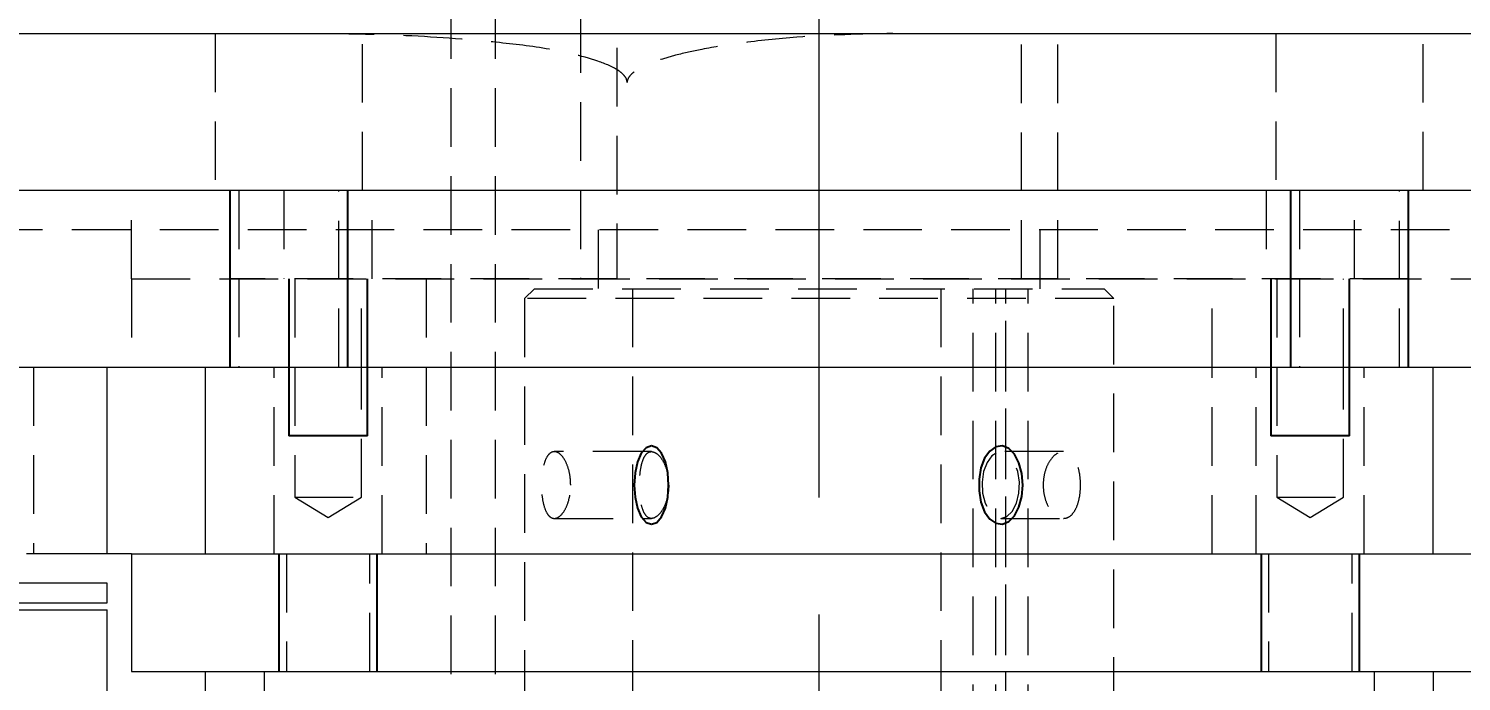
# Model space of a CAD drawing. Header units: millimetres. Extents: x 0 to 3953, y 1 to 2793.
# Drawn here: x 1001.7 to 1147.5, y 1613.6 to 1680.1 of the extents above; entities that cross this region are included whole.
import ezdxf

# ---------------------------------------------------------------- set-up
doc = ezdxf.new("R2010")
doc.units = ezdxf.units.MM
doc.header["$LTSCALE"] = 4.7
doc.linetypes.add('CENTERX2', pattern=[20.32, 12.7, -2.54, 2.54, -2.54])
doc.linetypes.add('HIDDEN', pattern=[1.905, 1.27, -0.635])
doc.layers.add('D', color=1, linetype='Continuous')
doc.layers.add('SLD-0', color=7, linetype='Continuous', lineweight=15)
doc.styles.add('SLDTEXTSTYLE1', font='TXT', dxfattribs={"width": 0.75})
doc.dimstyles.new('SLDDIMSTYLE0', dxfattribs={"dimtxt": 22.38375, "dimasz": 11.75, "dimexe": 0, "dimexo": 0.0625, "dimgap": 5.595937, "dimtad": 1, "dimrnd": 1e-09, "dimzin": 12, "dimdsep": 46, "dimtxsty": 'SLDTEXTSTYLE1', "dimsah": 1, "dimcen": 0.09, "dimadec": 0, "dimazin": 3, "dimtfac": 1, "dimtofl": 0, "dimtmove": 0, "dimatfit": 3, "dimfxl": 0, "dimfrac": 2, "dimtolj": 1, "dimtzin": 12, "dimarcsym": 0})

# ---------------------------------------------------------------- blocks, each defined once
blk = doc.blocks.new('_D_18')
at = {"layer": 'D'}
for p, q in [((1227.49, 2508.59), (533.59, 2508.59)), ((538.24, 2508.59), (538.24, 381.59)), ((727.49, 381.59), (533.59, 381.59))]:
    blk.add_line(p, q, dxfattribs=at)
for points in [[(538.24, 2508.59), (535.89, 2496.84), (540.59, 2496.84)], [(538.24, 381.59), (540.59, 393.34), (535.89, 393.34)]]:
    blk.add_solid(points, dxfattribs=at)
at = {"layer": 'D', "insert": (509.39, 1412.01), "char_height": 22.384, "attachment_point": 1, "rotation": 90, "style": 'SLDTEXTSTYLE1'}
blk.add_mtext('2127', dxfattribs=at)

msp = doc.modelspace()

# ---------------------------------------------------------------- linework, layer by layer
at = {"color": 7, "linetype": 'HIDDEN', "lineweight": 0}
for p, q in [((1061.544, 2358.593), (1061.544, 1654.593)), ((1102.744, 1654.593), (1102.744, 2358.593)), ((1057.844, 2057.593), (1057.844, 1654.593)), ((1106.444, 1654.593), (1106.444, 2057.593)), ((1044.644, 1754.593), (1044.644, 1609.593)), ((1049.144, 1754.593), (1049.144, 1609.593)), ((1020.655, 1679.593), (1020.655, 1663.593)), ((1035.655, 1663.593), (1035.655, 1679.593)), ((1128.633, 1679.593), (1128.633, 1663.593)), ((1143.633, 1663.593), (1143.633, 1679.593)), ((1012.144, 1654.593), (1012.144, 1663.593)), ((1022.144, 1663.593), (1022.144, 1654.593)), ((1023.055, 1663.593), (1023.055, 1645.593)), ((1027.644, 1663.593), (1027.644, 1654.593)), ((1033.255, 1645.593), (1033.255, 1663.593)), ((1036.644, 1654.593), (1036.644, 1663.593)), ((1057.844, 1663.593), (1057.844, 1654.593)), ((1106.444, 1654.593), (1106.444, 1663.593)), ((1127.644, 1663.593), (1127.644, 1654.593)), ((1131.033, 1663.593), (1131.033, 1645.593)), ((1136.644, 1654.593), (1136.644, 1663.593)), ((1141.233, 1645.593), (1141.233, 1663.593)), ((1142.144, 1654.593), (1142.144, 1663.593)), ((1182.144, 1659.593), (982.144, 1659.593)), ((1059.644, 1659.593), (1059.644, 1653.593)), ((1104.644, 1653.593), (1104.644, 1659.593)), ((1012.144, 1654.593), (1012.144, 1645.593)), ((1012.144, 1654.593), (1152.144, 1654.593)), ((1142.144, 1654.593), (1022.144, 1654.593)), ((1028.744, 1654.593), (1028.744, 1645.593)), ((1035.544, 1645.593), (1035.544, 1654.593)), ((1042.144, 1654.593), (1042.144, 1645.593)), ((1122.144, 1645.593), (1122.144, 1654.593)), ((1128.744, 1654.593), (1128.744, 1645.593)), ((1135.544, 1645.593), (1135.544, 1654.593)), ((1053.144, 1653.593), (1052.144, 1652.593)), ((1053.144, 1653.593), (1111.144, 1653.593)), ((1063.144, 1653.593), (1063.144, 1553.593)), ((1063.144, 1653.593), (1063.144, 1599.593)), ((1094.544, 1653.593), (1094.544, 1553.593)), ((1097.835, 1553.593), (1097.835, 1653.593)), ((1100.136, 1553.593), (1100.136, 1653.593)), ((1101.144, 1553.593), (1101.144, 1653.593)), ((1101.144, 1599.593), (1101.144, 1653.593)), ((1103.427, 1553.593), (1103.427, 1653.593)), ((1112.144, 1652.593), (1111.144, 1653.593)), ((1112.144, 1652.593), (1052.144, 1652.593)), ((1052.144, 1652.593), (1052.144, 1565.305)), ((1112.144, 1565.305), (1112.144, 1652.593)), ((1002.144, 1645.593), (1002.144, 1626.593)), ((1026.644, 1626.593), (1026.644, 1645.593)), ((1028.744, 1645.593), (1028.744, 1632.343)), ((1035.544, 1632.343), (1035.544, 1645.593)), ((1037.644, 1626.593), (1037.644, 1645.593)), ((1042.144, 1645.593), (1042.144, 1626.593)), ((1122.144, 1626.593), (1122.144, 1645.593)), ((1126.644, 1626.593), (1126.644, 1645.593)), ((1128.744, 1645.593), (1128.744, 1632.343)), ((1135.544, 1632.343), (1135.544, 1645.593)), ((1137.644, 1626.593), (1137.644, 1645.593)), ((1065.073, 1636.993), (1055.18, 1636.993)), ((1107.015, 1636.993), (1100.631, 1636.993)), ((1028.744, 1632.343), (1035.544, 1632.343)), ((1028.744, 1632.343), (1032.144, 1630.3)), ((1032.144, 1630.3), (1035.544, 1632.343)), ((1128.744, 1632.343), (1135.544, 1632.343)), ((1128.744, 1632.343), (1132.144, 1630.3)), ((1132.144, 1630.3), (1135.544, 1632.343)), ((1055.184, 1630.193), (1065.068, 1630.193)), ((1100.631, 1630.193), (1107.015, 1630.193)), ((1027.894, 1626.593), (1027.894, 1614.593)), ((1036.394, 1614.593), (1036.394, 1626.593)), ((1127.894, 1626.593), (1127.894, 1614.593)), ((1136.394, 1614.593), (1136.394, 1626.593)), ((1025.644, 1614.593), (1025.644, 447.593)), ((1138.644, 1614.593), (1138.644, 447.593))]:
    msp.add_line(p, q, dxfattribs=at)
at = {"color": 7, "linetype": 'Continuous', "lineweight": 15}
for p, q in [((969.263, 1679.593), (1207.144, 1679.593)), ((1212.144, 1663.593), (952.144, 1663.593)), ((952.144, 1645.593), (1009.644, 1645.593)), ((1009.644, 1626.593), (1009.644, 1645.593)), ((1009.644, 1645.593), (1019.644, 1645.593)), ((1019.644, 1645.593), (1019.644, 1626.593)), ((1019.644, 1645.593), (1144.644, 1645.593)), ((1144.644, 1626.593), (1144.644, 1645.593)), ((1144.644, 1645.593), (1154.644, 1645.593)), ((1009.644, 1626.593), (1001.454, 1626.593)), ((1012.144, 1626.593), (1009.644, 1626.593)), ((1012.144, 1626.593), (1012.144, 1614.593)), ((1012.144, 1626.593), (1152.144, 1626.593)), ((1009.644, 1623.593), (991.644, 1623.593)), ((1009.644, 1621.593), (1009.644, 1623.593)), ((991.644, 1621.593), (1009.644, 1621.593)), ((991.644, 1620.886), (1009.644, 1620.886)), ((1009.644, 1608.593), (1009.644, 1620.886)), ((1012.144, 1614.593), (1152.144, 1614.593)), ((1019.644, 1614.593), (1019.644, 1508.093)), ((1144.644, 1614.593), (1144.644, 1222.593))]:
    msp.add_line(p, q, dxfattribs=at)
at = {"color": 7, "linetype": 'HIDDEN', "lineweight": 0, "flags": 128}
msp.add_lwpolyline([(1100.631, 1630.193), (1101.249, 1630.377), (1101.799, 1630.91), (1102.223, 1631.733), (1102.474, 1632.758), (1102.526, 1633.874), (1102.372, 1634.959), (1102.03, 1635.896), (1101.536, 1636.583), (1100.944, 1636.946), (1100.318, 1636.946), (1099.726, 1636.583), (1099.233, 1635.896), (1098.89, 1634.959), (1098.737, 1633.874), (1098.788, 1632.758), (1099.04, 1631.733), (1099.464, 1630.91), (1100.014, 1630.377), (1100.631, 1630.193)], dxfattribs=at)
at = {"color": 7, "linetype": 'HIDDEN', "lineweight": 0}
for points, knots in [([(1062.593, 1674.593), (1062.581, 1674.697), (1062.553, 1674.936), (1062.285, 1675.353), (1061.377, 1676.116), (1058.667, 1677.167), (1054.343, 1678.141), (1047.338, 1678.928), (1039.072, 1679.512), (1032.752, 1679.556), (1029.745, 1679.577)], [0, 0, 0, 0, 0.0090528, 0.0208127, 0.0420999, 0.1118799, 0.2705541, 0.4298442, 0.7286586, 1, 1, 1, 1]), ([(1089.641, 1679.593), (1086.389, 1679.524), (1081.242, 1679.415), (1074.714, 1678.725), (1070.596, 1678.077), (1067.8, 1677.467), (1065.911, 1676.921), (1064.538, 1676.401), (1063.598, 1675.92), (1062.988, 1675.437), (1062.701, 1675.063), (1062.601, 1674.776), (1062.594, 1674.632), (1062.593, 1674.593)], [0, 0, 0, 0, 0.351451, 0.556367, 0.6965023, 0.7923466, 0.8581076, 0.903535, 0.9468184, 0.9687415, 0.984824, 0.9958785, 1, 1, 1, 1]), ([(1056.844, 1633.593), (1056.824, 1633.212), (1056.783, 1632.45), (1056.474, 1631.435), (1056.036, 1630.66), (1055.52, 1630.214), (1055.005, 1630.15), (1054.55, 1630.471), (1054.194, 1631.14), (1053.957, 1632.087), (1053.849, 1633.205), (1053.871, 1634.364), (1054.021, 1635.434), (1054.298, 1636.299), (1054.691, 1636.863), (1055.173, 1637.058), (1055.695, 1636.863), (1056.192, 1636.304), (1056.59, 1635.44), (1056.812, 1634.483), (1056.835, 1633.847), (1056.844, 1633.593)], [0, 0, 0, 0, 0.0534519, 0.1069001, 0.1605614, 0.2143648, 0.267935, 0.321261, 0.3747101, 0.4284583, 0.482219, 0.5356844, 0.5890001, 0.6425549, 0.6963574, 0.7500329, 0.8034093, 0.8567771, 0.910434, 0.9642409, 1, 1, 1, 1]), ([(1066.833, 1633.593), (1066.81, 1633.972), (1066.766, 1634.729), (1066.427, 1635.74), (1065.957, 1636.517), (1065.416, 1636.967), (1064.897, 1637.037), (1064.462, 1636.724), (1064.138, 1636.068), (1063.933, 1635.13), (1063.841, 1634.016), (1063.856, 1632.86), (1063.975, 1631.792), (1064.209, 1630.92), (1064.566, 1630.341), (1065.032, 1630.129), (1065.561, 1630.304), (1066.087, 1630.84), (1066.528, 1631.684), (1066.792, 1632.654), (1066.821, 1633.315), (1066.833, 1633.593)], [0, 0, 0, 0, 0.0531028, 0.1061797, 0.1598003, 0.2137804, 0.2671846, 0.3199842, 0.373067, 0.4268859, 0.4807758, 0.5339256, 0.5866852, 0.6400047, 0.693967, 0.7476569, 0.8006, 0.8534703, 0.9070429, 0.9610326, 1, 1, 1, 1]), ([(1107.015, 1630.193), (1106.798, 1630.23), (1106.365, 1630.305), (1105.747, 1630.887), (1105.258, 1631.746), (1104.968, 1632.822), (1104.925, 1633.982), (1105.135, 1635.095), (1105.563, 1636.04), (1106.147, 1636.714), (1106.802, 1637.036), (1107.444, 1636.97), (1108.002, 1636.528), (1108.429, 1635.756), (1108.696, 1634.739), (1108.786, 1633.593), (1108.696, 1632.45), (1108.432, 1631.435), (1108.005, 1630.665), (1107.507, 1630.252), (1107.155, 1630.21), (1107.015, 1630.193)], [0, 0, 0, 0, 0.0534547, 0.1069006, 0.1605609, 0.2143664, 0.2679351, 0.3212592, 0.3747068, 0.4284573, 0.4822162, 0.5356796, 0.5890037, 0.6425557, 0.6963555, 0.7500349, 0.8034109, 0.8567745, 0.910434, 0.9642394, 1, 1, 1, 1])]:
    msp.add_open_spline(points, degree=3, knots=knots, dxfattribs=at)
at = {"layer": 'D'}
for p, q in [((1022.155, 1663.593), (1022.155, 1645.593)), ((1034.155, 1645.593), (1034.155, 1663.593)), ((1130.133, 1663.593), (1130.133, 1645.593)), ((1142.133, 1645.593), (1142.133, 1663.593)), ((1028.144, 1654.593), (1028.144, 1645.593)), ((1036.144, 1645.593), (1036.144, 1654.593)), ((1128.144, 1654.593), (1128.144, 1645.593)), ((1136.144, 1645.593), (1136.144, 1654.593)), ((1028.144, 1645.593), (1028.144, 1638.593)), ((1036.144, 1638.593), (1036.144, 1645.593)), ((1128.144, 1645.593), (1128.144, 1638.593)), ((1136.144, 1638.593), (1136.144, 1645.593)), ((1036.043, 1638.593), (1028.144, 1638.593)), ((1035.532, 1638.593), (1028.755, 1638.593)), ((1035.544, 1638.593), (1035.532, 1638.593)), ((1036.144, 1638.593), (1036.044, 1638.593)), ((1136.043, 1638.593), (1128.144, 1638.593)), ((1136.144, 1638.593), (1136.044, 1638.593)), ((1027.144, 1626.593), (1027.144, 1614.593)), ((1037.144, 1614.593), (1037.144, 1626.593)), ((1127.144, 1626.593), (1127.144, 1614.593)), ((1137.144, 1614.593), (1137.144, 1626.593))]:
    msp.add_line(p, q, dxfattribs=at)
at = {"layer": 'D', "flags": 128}
for points in [[(1065.066, 1637.593), (1064.525, 1637.397), (1064.036, 1636.829), (1063.648, 1635.944), (1063.399, 1634.829), (1063.313, 1633.593), (1063.399, 1632.357), (1063.648, 1631.242), (1064.036, 1630.357), (1064.525, 1629.789), (1065.067, 1629.593)], [(1065.066, 1629.593), (1065.609, 1629.789), (1066.097, 1630.357), (1066.485, 1631.242), (1066.734, 1632.357), (1066.82, 1633.593), (1066.734, 1634.829), (1066.485, 1635.944), (1066.097, 1636.829), (1065.609, 1637.397), (1065.067, 1637.593)], [(1102.868, 1633.593), (1102.769, 1634.772), (1102.479, 1635.846), (1102.026, 1636.72), (1101.449, 1637.316), (1100.799, 1637.582), (1100.134, 1637.492), (1099.513, 1637.057), (1098.992, 1636.313), (1098.616, 1635.328), (1098.42, 1634.189), (1098.42, 1632.997), (1098.616, 1631.857), (1098.992, 1630.872), (1099.513, 1630.129), (1100.134, 1629.693), (1100.799, 1629.604), (1101.449, 1629.869), (1102.026, 1630.465), (1102.479, 1631.339), (1102.769, 1632.414), (1102.868, 1633.593)]]:
    msp.add_lwpolyline(points, dxfattribs=at)
at = {"layer": 'SLD-0', "linetype": 'CENTERX2', "lineweight": 0}
for p, q in [((1082.144, 1645.193), (1082.144, 2358.593)), ((1082.144, 581.793), (1082.144, 1857.252))]:
    msp.add_line(p, q, dxfattribs=at)

# ---------------------------------------------------------------- dimensions: what is measured, and where the dimension line sits
at = {"layer": 'D'}
dim = msp.add_linear_dim(base=(538.241, 381.593), p1=(1232.144, 2508.593), p2=(732.144, 381.593), angle=90, dimstyle='SLDDIMSTYLE0', dxfattribs=at)
dim.commit()
dim.dimension.update_dxf_attribs({"geometry": '_D_18', "text_midpoint": (538.241, 1445.093), "dimtype": 160})

doc.saveas('drawing.dxf')
